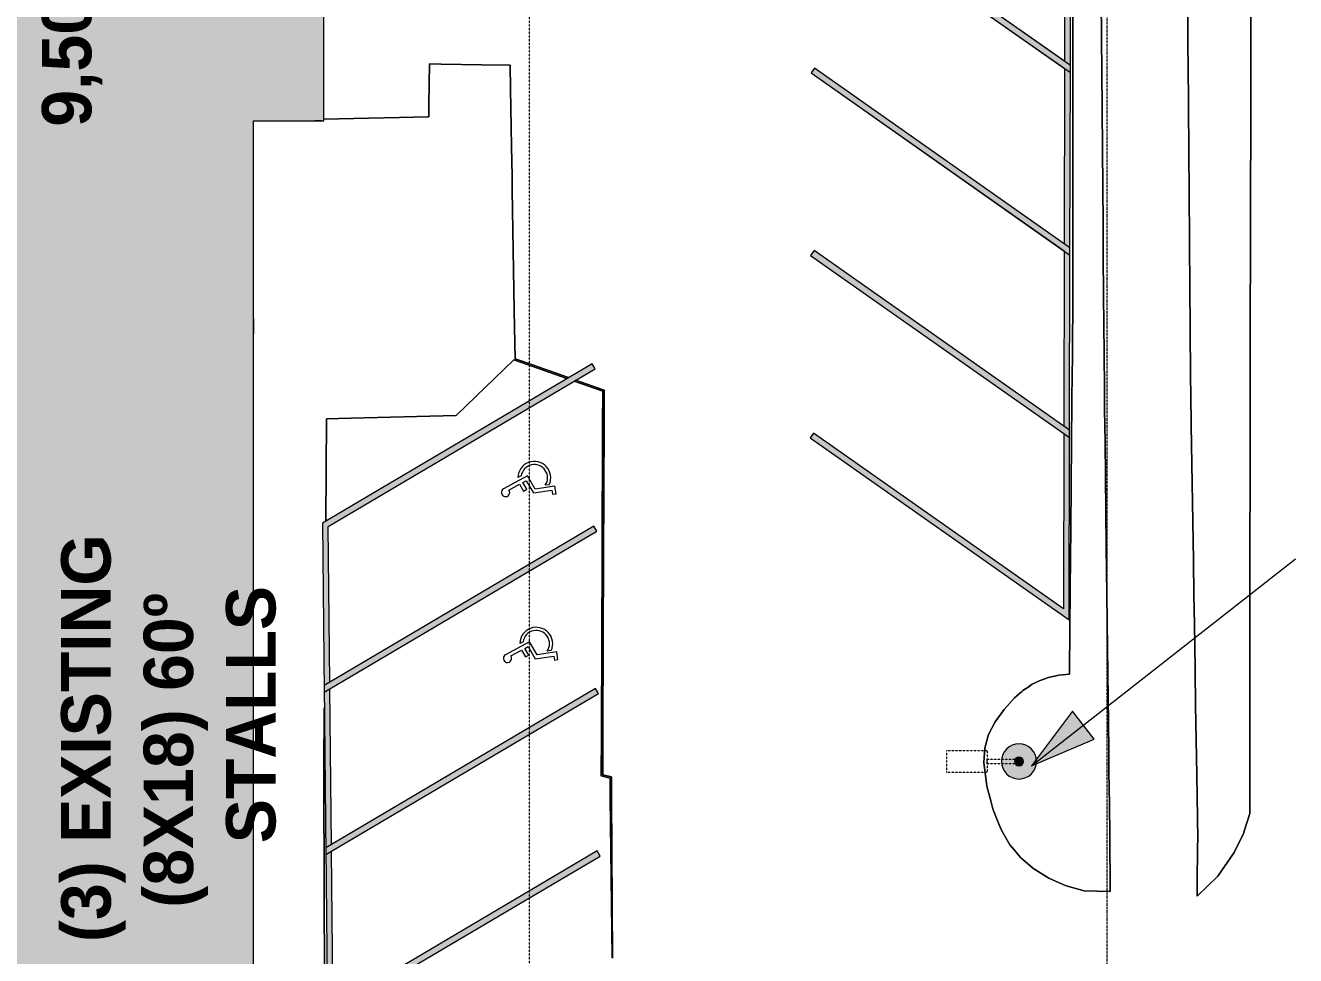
# Model space of a CAD drawing. Header units: inches. Extents: x -5728 to 634, y 9881 to 15115.
# Drawn here: x -1273 to -406, y 10639 to 11274 of the extents above; entities that cross this region are included whole.
import ezdxf

# ---------------------------------------------------------------- set-up
doc = ezdxf.new("R2010")
doc.units = ezdxf.units.IN
doc.header["$MEASUREMENT"] = 0
for name, pattern in [('Aligning Line 1_8_', [0.25, 0.125, -0.125]), ('Dash_2_', [0.25, 0.125, -0.125]), ('Double Dash 3_8_', [1, 0.375, -0.125, 0.125, -0.125, 0.125, -0.125])]:
    doc.linetypes.add(name, pattern=pattern)
for name, color, linetype, lineweight in [('A-DETL-THIN', 151, 'Continuous', 9), ('A-ROOF', 132, 'Continuous', 9), ('C-PRKG', 3, 'Continuous', 9), ('C-PRKG-IDEN', 70, 'Continuous', 9), ('C-PROP-LINE', 91, 'Double Dash 3_8_', 9), ('C-TOPO', 7, 'Continuous', 9), ('E-LITE-EQPM', 33, 'Continuous', 9), ('E-LITE-EQPM-HDLN', 30, 'Dash_2_', 9), ('G-ANNO-SYMB', 111, 'Aligning Line 1_8_', 9), ('G-ANNO-TEXT', 231, 'Continuous', 9)]:
    doc.layers.add(name, color=color, linetype=linetype, lineweight=lineweight)
doc.styles.add('Century Gothic_B', font='GOTHICB.TTF', dxfattribs={"height": 33.75})

# ---------------------------------------------------------------- blocks, each defined once
blk = doc.blocks.new('Walls 1 - Walls 1-1277454-SITE PLAN')
at = {"layer": 'A-ROOF'}
blk.add_hatch(color=254, dxfattribs=at).paths.add_polyline_path([(-1117.08, 10379.19), (-1116.97, 11208.39), (-1068.99, 11208.39), (-1068.97, 11352.98), (-1116.97, 11352.99), (-1116.85, 12482.19), (-2175.13, 12482.3), (-2175.16, 12169.88), (-1957.97, 12169.02), (-1956.83, 11915.82), (-1585.45, 11918.84), (-1585.45, 11774.15), (-1577.83, 11774.15), (-1577.83, 10643.01), (-1938.58, 10642.37), (-1938.58, 10381.41), (-1197.06, 10379.4)], flags=0)
for p, q in [((-1068.99, 11208.38), (-1068.97, 11352.98)), ((-1117.08, 10379.19), (-1116.99, 11208.39)), ((-1116.99, 11208.39), (-1068.99, 11208.38))]:
    blk.add_line(p, q, dxfattribs=at)
blk = doc.blocks.new('321723 - Pavement Markings - Parking - Angled - EXISTING _8_5X18_ 55º-1524277-SITE PLAN')
at = {"layer": 'C-PRKG'}
h = blk.add_hatch(color=254, dxfattribs=at)
h.paths.add_polyline_path([(0, 0), (124.63, 0.16), (127.32, 4), (7.68, 4), (127.17, 174.64), (123.89, 176.94), (0.64, 0.92)], flags=0)
h.paths.add_polyline_path([(132.2, 4), (251.69, 174.64), (248.41, 176.94), (157.78, 42.06)], flags=0)
h.paths.add_polyline_path([(129.4, 0), (132.2, 4), (128.36, 2), (129.4, 0.01)], flags=0)
h = blk.add_hatch(color=254, dxfattribs=at)
h.paths.add_polyline_path([(124.52, 0), (124.81, 0.15), (129.4, 0.01), (128.36, 2), (132.2, 4), (248.23, 176.68), (125.34, 1.17)], flags=0)
h.paths.add_polyline_path([(129.4, 0), (249.15, 0.16), (251.84, 4), (132.2, 4), (129.41, 0.01)], flags=0)
h.paths.add_polyline_path([(256.72, 4), (376.21, 174.64), (372.93, 176.94), (314.44, 89.89)], flags=0)
h.paths.add_polyline_path([(252.88, 2), (253.93, 0.01), (256.72, 4)], flags=0)
h = blk.add_hatch(color=254, dxfattribs=at)
h.paths.add_polyline_path([(249.04, 0), (253.92, 0.01), (252.88, 2), (256.72, 4), (372.75, 176.68), (250.03, 1.42)], flags=0)
h.paths.add_polyline_path([(253.92, 0), (373.67, 0.16), (376.36, 4), (256.72, 4), (253.93, 0.01)], flags=0)
h.paths.add_polyline_path([(381.24, 4), (500.73, 174.64), (497.45, 176.94), (402.36, 35.42)], flags=0)
h.paths.add_polyline_path([(377.4, 2), (378.45, 0.01), (381.24, 4)], flags=0)
h = blk.add_hatch(color=254, dxfattribs=at)
h.paths.add_polyline_path([(373.56, 0), (378.43, 0.01), (377.4, 2), (381.24, 4), (493.59, 171.42), (374.73, 1.68)], flags=0)
h.paths.add_polyline_path([(378.44, 0), (498.19, 0.16), (500.88, 4), (381.24, 4), (378.45, 0.01)], flags=0)
h.paths.add_polyline_path([(505.76, 4), (625.17, 174.7), (621.97, 176.94), (512.8, 14.48)], flags=0)
h.paths.add_polyline_path([(502.96, 0), (505.76, 4), (501.95, 1.94), (502.95, 0.01)], flags=0)
h = blk.add_hatch(color=254, dxfattribs=at)
h.paths.add_polyline_path([(498.08, 0), (498.37, 0.15), (502.95, 0.01), (501.92, 2), (505.76, 4), (621.97, 176.94), (499.43, 1.93)], flags=0)
h.paths.add_polyline_path([(502.96, 0), (622.7, 0.16), (625.4, 4), (505.76, 4), (502.97, 0.01)], flags=0)
h.paths.add_polyline_path([(630.28, 4), (749.76, 174.64), (746.49, 176.94), (648.5, 31.12)], flags=0)
h.paths.add_polyline_path([(626.44, 2), (627.49, 0.01), (630.28, 4), (626.8, 2.19)], flags=0)
h = blk.add_hatch(color=254, dxfattribs=at)
h.paths.add_polyline_path([(622.6, 0), (627.47, 0.01), (626.44, 2), (630.28, 4), (746.49, 176.94), (624.12, 2.18)], flags=0)
h.paths.add_polyline_path([(627.48, 0), (747.22, 0.16), (749.75, 4), (630.28, 4), (627.49, 0.01)], flags=0)
h.paths.add_polyline_path([(754.8, 4), (874.28, 174.64), (871.01, 176.94), (764.24, 18.05)], flags=0)
h.paths.add_polyline_path([(750.96, 2), (752, 0.01), (754.8, 4), (751.81, 2.44)], flags=0)
h = blk.add_hatch(color=254, dxfattribs=at)
h.paths.add_polyline_path([(747.11, 0), (751.99, 0.01), (750.96, 2), (754.8, 4), (870.83, 176.68), (748.47, 1.93)], flags=0)
h.paths.add_polyline_path([(752, 0), (871.74, 0.16), (874.43, 4), (754.8, 4), (752, 0.01)], flags=0)
h.paths.add_polyline_path([(879.32, 4), (998.8, 174.64), (995.53, 176.94), (880.24, 5.37)], flags=0)
h.paths.add_polyline_path([(876.52, 0), (879.32, 4), (875.48, 2), (876.51, 0.01)], flags=0)
h = blk.add_hatch(color=254, dxfattribs=at)
h.paths.add_polyline_path([(871.63, 0), (871.92, 0.15), (876.51, 0.01), (875.48, 2), (879.32, 4), (991.38, 171.02), (873.52, 2.69)], flags=0)
h.paths.add_polyline_path([(876.52, 0), (1001.04, 0), (1123.32, 174.64), (1120.04, 176.94), (998.95, 4), (879.32, 4), (876.52, 0.01)], flags=0)
for p, q in [((123.89, 176.94), (0, 0)), ((7.68, 4), (127.17, 174.64)), ((127.17, 174.64), (123.89, 176.94)), ((248.41, 176.94), (124.52, 0)), ((248.41, 176.94), (127.32, 4)), ((129.4, 0), (251.69, 174.64)), ((132.2, 4), (251.69, 174.64)), ((251.69, 174.64), (248.41, 176.94)), ((251.69, 174.64), (248.41, 176.94)), ((372.93, 176.94), (249.04, 0)), ((372.93, 176.94), (251.84, 4)), ((253.92, 0), (376.21, 174.64)), ((256.72, 4), (376.21, 174.64)), ((376.21, 174.64), (372.93, 176.94)), ((376.21, 174.64), (372.93, 176.94)), ((497.45, 176.94), (373.56, 0)), ((497.45, 176.94), (376.36, 4)), ((378.44, 0), (500.73, 174.64)), ((381.24, 4), (500.73, 174.64)), ((500.73, 174.64), (497.45, 176.94)), ((500.73, 174.64), (497.45, 176.94)), ((621.97, 176.94), (498.08, 0)), ((621.97, 176.94), (500.88, 4)), ((502.96, 0), (625.25, 174.64)), ((505.76, 4), (625.25, 174.64)), ((625.25, 174.64), (621.97, 176.94)), ((625.25, 174.64), (621.97, 176.94)), ((746.49, 176.94), (622.6, 0)), ((746.49, 176.94), (625.4, 4)), ((627.48, 0), (749.76, 174.64)), ((630.28, 4), (749.76, 174.64)), ((749.76, 174.64), (746.49, 176.94)), ((749.76, 174.64), (746.49, 176.94)), ((871.01, 176.94), (747.11, 0)), ((871.01, 176.94), (749.91, 4)), ((752, 0), (874.28, 174.64)), ((754.8, 4), (874.28, 174.64)), ((874.28, 174.64), (871.01, 176.94)), ((874.28, 174.64), (871.01, 176.94)), ((995.53, 176.94), (871.63, 0)), ((995.53, 176.94), (874.43, 4)), ((876.52, 0), (998.8, 174.64)), ((879.32, 4), (998.8, 174.64)), ((998.8, 174.64), (995.53, 176.94)), ((998.8, 174.64), (995.53, 176.94)), ((1120.04, 176.94), (998.95, 4)), ((1001.04, 0), (1123.32, 174.64)), ((1123.32, 174.64), (1120.04, 176.94)), ((127.32, 4), (7.68, 4)), ((251.84, 4), (132.2, 4)), ((376.36, 4), (256.72, 4)), ((500.88, 4), (381.24, 4)), ((625.4, 4), (505.76, 4)), ((749.91, 4), (630.28, 4)), ((874.43, 4), (754.8, 4)), ((998.95, 4), (879.32, 4)), ((0, 0), (129.4, 0)), ((124.52, 0), (253.92, 0)), ((249.04, 0), (378.44, 0)), ((373.56, 0), (502.96, 0)), ((498.08, 0), (627.48, 0)), ((622.6, 0), (752, 0)), ((747.11, 0), (876.52, 0)), ((871.63, 0), (1001.04, 0))]:
    blk.add_line(p, q, dxfattribs=at)
blk = doc.blocks.new('321723 - Pavement Markings - Parking - Angled - EXISTING _8X18_ 60º-1525067-SITE PLAN')
at = {"layer": 'C-PRKG'}
h = blk.add_hatch(color=254, dxfattribs=at)
h.paths.add_polyline_path([(0, 0), (108, -187.06), (111.46, -185.06), (6.93, -4), (113.13, -3.95), (110.85, 0), (5.46, 0)], flags=0)
h.paths.add_polyline_path([(114.32, -2), (117.78, -4), (115.44, -0.05)], flags=0)
h.paths.add_polyline_path([(117.78, -4), (218.85, -187.06), (222.32, -185.06), (136.5, -36.43)], flags=0)
h = blk.add_hatch(color=254, dxfattribs=at)
h.paths.add_polyline_path([(110.85, 0), (218.85, -187.06), (117.78, -4), (114.32, -2), (115.47, 0), (113.2, 0)], flags=0)
h.paths.add_polyline_path([(115.47, 0), (117.78, -4), (223.98, -3.95), (221.7, 0), (159.09, 0)], flags=0)
h.paths.add_polyline_path([(225.17, -2), (228.63, -4), (226.29, -0.05), (225.64, -1.17)], flags=0)
h.paths.add_polyline_path([(228.63, -4), (329.7, -187.06), (333.17, -185.06), (257.34, -53.72)], flags=0)
h = blk.add_hatch(color=254, dxfattribs=at)
h.paths.add_polyline_path([(221.7, 0), (329.7, -187.06), (228.63, -4), (225.17, -2), (226.32, 0), (224.05, 0)], flags=0)
h.paths.add_polyline_path([(226.32, 0), (228.63, -4), (334.86, -4), (440.55, -187.06), (444.02, -185.06), (337.17, 0), (238.01, 0)], flags=0)
for p, q in [((0, 0), (108, -187.06)), ((115.47, 0), (0, 0)), ((110.85, 0), (218.85, -187.06)), ((226.32, 0), (110.85, 0)), ((222.32, -185.06), (115.47, 0)), ((221.7, 0), (329.7, -187.06)), ((337.17, 0), (221.7, 0)), ((333.17, -185.06), (226.32, 0)), ((444.02, -185.06), (337.17, 0)), ((111.46, -185.06), (6.93, -4)), ((6.93, -4), (113.16, -4)), ((113.16, -4), (218.85, -187.06)), ((222.32, -185.06), (117.78, -4)), ((117.78, -4), (224.01, -4)), ((224.01, -4), (329.7, -187.06)), ((333.17, -185.06), (228.63, -4)), ((228.63, -4), (334.86, -4)), ((334.86, -4), (440.55, -187.06)), ((108, -187.06), (111.46, -185.06)), ((218.85, -187.06), (222.32, -185.06)), ((218.85, -187.06), (222.32, -185.06)), ((329.7, -187.06), (333.17, -185.06)), ((329.7, -187.06), (333.17, -185.06)), ((440.55, -187.06), (444.02, -185.06))]:
    blk.add_line(p, q, dxfattribs=at)
blk = doc.blocks.new('265613 - Lighting Poles and Standards - Parking Lot - Generic - 265613 - Lighting Poles and Standards - Parking Lot - Generic-V10-SITE PLAN')
at = {"layer": 'E-LITE-EQPM'}
h = blk.add_hatch(color=256, dxfattribs=at)
h.paths.add_polyline_path([(-12.05, -32.44), (-11.82, -34.78), (-11.13, -37.03), (-10.03, -39.11), (-8.53, -40.92), (-6.71, -42.42), (-4.64, -43.53), (-2.36, -44.21), (-0.05, -44.44), (2.29, -44.21), (4.54, -43.53), (6.62, -42.42), (8.44, -40.92), (9.93, -39.11), (11.04, -37.03), (11.72, -34.78), (11.95, -32.44), (11.72, -30.1), (11.04, -27.85), (9.93, -25.77), (8.44, -23.95), (6.5, -22.4), (4.54, -21.35), (2.29, -20.67), (-0.05, -20.44), (-2.39, -20.67), (-4.82, -21.45), (-6.71, -22.46), (-8.53, -23.95), (-10.03, -25.77), (-11.31, -28.43), (-11.84, -30.28), (-11.92, -31.14)], flags=0)
h.paths.add_polyline_path([(-3.05, -32.44), (-2.95, -31.66), (-2.65, -30.94), (-2.17, -30.32), (-1.55, -29.84), (-0.82, -29.54), (-0.05, -29.44), (0.78, -29.56), (1.45, -29.84), (2.07, -30.32), (2.55, -30.94), (2.85, -31.66), (2.95, -32.44), (2.85, -33.22), (2.55, -33.94), (1.79, -34.78), (1.45, -35.04), (0.73, -35.34), (-0.05, -35.44), (-0.82, -35.34), (-1.88, -34.78), (-2.17, -34.56), (-2.65, -33.94), (-2.95, -33.22)], flags=0)
blk.add_hatch(color=256, dxfattribs=at).paths.add_polyline_path([(-3.05, -32.44), (-2.95, -33.22), (-2.65, -33.94), (-1.88, -34.78), (-1.55, -35.04), (-0.82, -35.34), (-0.05, -35.44), (0.73, -35.34), (1.79, -34.78), (2.07, -34.56), (2.55, -33.94), (2.85, -33.22), (2.95, -32.44), (2.85, -31.66), (2.55, -30.94), (2.07, -30.32), (1.45, -29.84), (0.73, -29.54), (-0.05, -29.44), (-0.82, -29.54), (-1.55, -29.84), (-2.17, -30.32), (-2.67, -30.99), (-2.95, -31.66)], flags=0)
blk.add_line((-1.68, -10.73), (1.57, -10.73), dxfattribs=at)
for radius, start, end in [(12, 360, 180), (12, 180, 360), (3, 360, 180), (3, 180, 360)]:
    blk.add_arc((-0.05, -32.44), radius, start, end, dxfattribs=at)
at = {"layer": 'E-LITE-EQPM-HDLN'}
for p, q in [((-7.54, -10.73), (-7.54, 16.9)), ((-7.54, 16.9), (7.45, 16.9)), ((7.45, 16.9), (7.45, -10.73)), ((7.45, -10.73), (-7.54, -10.73)), ((-1.54, -10.73), (-1.54, -29.84)), ((1.45, -10.73), (1.45, -29.84))]:
    blk.add_line(p, q, dxfattribs=at)
blk = doc.blocks.new('Family - ___-1416994-SITE PLAN')
at = {"layer": 'C-PROP-LINE'}
blk.add_line((-534.63, 10205.35), (-534.07, 14245.71), dxfattribs=at)

msp = doc.modelspace()

# ---------------------------------------------------------------- hatches: boundary and pattern name
at = {"layer": 'G-ANNO-TEXT'}
msp.add_hatch(color=256, dxfattribs=at).paths.add_polyline_path([(-586.21, 10768.14), (-543.36, 10786.41), (-558.24, 10805.39)], flags=0)

# ---------------------------------------------------------------- linework, layer by layer
at = {"layer": 'A-DETL-THIN'}
for p, q in [((-930.02, 10966.03), (-946.35, 10957.2)), ((-934.35, 10966.1), (-936.58, 10964.96)), ((-924.74, 10957.1), (-930.02, 10966.03)), ((-942.71, 10956.36), (-935.45, 10960.31)), ((-935.45, 10960.31), (-932.69, 10955.64)), ((-933.26, 10961.49), (-930.94, 10962.71)), ((-930.55, 10956.91), (-933.26, 10961.49)), ((-932.69, 10955.64), (-930.55, 10956.91)), ((-930.94, 10962.71), (-926.03, 10954.4)), ((-926.03, 10954.4), (-913.44, 10956.24)), ((-911.33, 10959.06), (-924.74, 10957.1)), ((-915.23, 10960.02), (-917.9, 10959.62)), ((-913.44, 10956.24), (-913.04, 10953.48)), ((-910.58, 10953.84), (-911.33, 10959.06)), ((-913.04, 10953.48), (-910.58, 10953.84)), ((-928.69, 10852.85), (-945.02, 10844.02)), ((-933.02, 10852.91), (-935.25, 10851.78)), ((-923.41, 10843.91), (-928.69, 10852.85)), ((-941.38, 10843.17), (-934.12, 10847.12)), ((-934.12, 10847.12), (-931.36, 10842.46)), ((-931.93, 10848.31), (-929.61, 10849.52)), ((-929.22, 10843.73), (-931.93, 10848.31)), ((-931.36, 10842.46), (-929.22, 10843.73)), ((-929.61, 10849.52), (-924.7, 10841.21)), ((-924.7, 10841.21), (-912.11, 10843.05)), ((-910, 10845.87), (-923.41, 10843.91)), ((-913.9, 10846.83), (-916.57, 10846.44)), ((-912.11, 10843.05), (-911.71, 10840.29)), ((-909.25, 10840.65), (-910, 10845.87)), ((-911.71, 10840.29), (-909.25, 10840.65))]:
    msp.add_line(p, q, dxfattribs=at)
for centre, radius, start, end in [((-925.39, 10964.73), 11.19, 335.12978, 178.77975), ((-925.39, 10964.73), 9.06, 325.71153, 171.29182), ((-945.01, 10954.72), 2.82, 118.38911, 35.36296), ((-924.06, 10851.54), 11.19, 335.12978, 178.77975), ((-924.06, 10851.54), 9.06, 325.71153, 171.29182), ((-943.68, 10841.54), 2.82, 118.38911, 35.36296)]:
    msp.add_arc(centre, radius, start, end, dxfattribs=at)
at = {"layer": 'C-TOPO'}
for p, q in [((-558.07, 11305.01), (-558.05, 11266.42)), ((-558.05, 11266.42), (-558.07, 11305.01)), ((-436.5, 11266.93), (-436.41, 11307.6)), ((-436.41, 11307.6), (-436.5, 11266.93)), ((-538.38, 11264.13), (-538.65, 11296.63)), ((-538.65, 11296.63), (-538.38, 11264.13)), ((-479.67, 11288.49), (-479.53, 11271.12)), ((-479.53, 11271.12), (-479.67, 11288.49)), ((-558.05, 11266.42), (-558.03, 11240.81)), ((-558.03, 11240.81), (-558.05, 11266.42)), ((-479.53, 11271.12), (-479.42, 11257.24)), ((-479.42, 11257.24), (-479.53, 11271.12)), ((-436.53, 11252.99), (-436.5, 11266.93)), ((-436.5, 11266.93), (-436.53, 11252.99)), ((-538.21, 11242.64), (-538.38, 11264.13)), ((-538.38, 11264.13), (-538.21, 11242.64)), ((-479.42, 11257.24), (-479.34, 11248.07)), ((-479.34, 11248.07), (-479.42, 11257.24)), ((-436.54, 11248.77), (-436.53, 11252.02)), ((-436.53, 11252.02), (-436.54, 11248.77)), ((-436.53, 11252.57), (-436.53, 11252.99)), ((-436.53, 11252.99), (-436.53, 11252.57)), ((-436.53, 11252.24), (-436.53, 11252.57)), ((-436.53, 11252.57), (-436.53, 11252.24)), ((-436.53, 11252.02), (-436.53, 11252.24)), ((-436.53, 11252.24), (-436.53, 11252.02)), ((-997, 11247.18), (-997.27, 11219.62)), ((-997.27, 11219.62), (-997, 11247.18)), ((-988.96, 11247.07), (-997, 11247.18)), ((-997, 11247.18), (-988.96, 11247.07)), ((-961.36, 11246.66), (-988.96, 11247.07)), ((-988.96, 11247.07), (-961.36, 11246.66)), ((-941.86, 11246.37), (-961.36, 11246.66)), ((-961.36, 11246.66), (-941.86, 11246.37)), ((-941.59, 11230.28), (-941.86, 11246.37)), ((-941.86, 11246.37), (-941.59, 11230.28)), ((-558.03, 11240.81), (-557.99, 11174.96)), ((-557.99, 11174.96), (-558.03, 11240.81)), ((-537.56, 11162.94), (-538.21, 11242.64)), ((-538.21, 11242.64), (-537.56, 11162.94)), ((-479.34, 11248.07), (-478.36, 11128.14)), ((-478.36, 11128.14), (-479.34, 11248.07)), ((-436.56, 11239.26), (-436.54, 11248.77)), ((-436.54, 11248.77), (-436.56, 11239.26)), ((-436.8, 11123.46), (-436.56, 11239.26)), ((-436.56, 11239.26), (-436.8, 11123.46)), ((-940.94, 11190.87), (-941.59, 11230.28)), ((-941.59, 11230.28), (-940.94, 11190.87)), ((-997.27, 11219.62), (-997.33, 11212.76)), ((-997.33, 11212.76), (-997.27, 11219.62)), ((-1074.63, 11208.38), (-1075.24, 11208.38)), ((-1070.35, 11208.38), (-1074.63, 11208.38)), ((-1068.74, 11209.51), (-1068.99, 11209.51)), ((-1068.99, 11209.51), (-1068.74, 11209.51)), ((-1038.24, 11210.23), (-1068.74, 11209.51)), ((-1068.74, 11209.51), (-1038.24, 11210.23)), ((-1017.32, 11210.73), (-1038.24, 11210.23)), ((-1038.24, 11210.23), (-1017.32, 11210.73)), ((-998.36, 11211.18), (-1017.32, 11210.73)), ((-1017.32, 11210.73), (-998.36, 11211.18)), ((-997.35, 11211.2), (-998.36, 11211.18)), ((-998.36, 11211.18), (-997.35, 11211.2)), ((-997.33, 11212.76), (-997.35, 11211.2)), ((-997.35, 11211.2), (-997.33, 11212.76)), ((-940.6, 11170.5), (-940.94, 11190.87)), ((-940.94, 11190.87), (-940.6, 11170.5)), ((-557.99, 11174.96), (-557.98, 11155.25)), ((-557.98, 11155.25), (-557.99, 11174.96)), ((-940.45, 11161.08), (-940.6, 11170.5)), ((-940.6, 11170.5), (-940.45, 11161.08)), ((-537.36, 11138.93), (-537.56, 11162.94)), ((-537.56, 11162.94), (-537.36, 11138.93)), ((-939.09, 11079.2), (-940.45, 11161.08)), ((-940.45, 11161.08), (-939.09, 11079.2)), ((-557.98, 11155.25), (-557.97, 11127.92)), ((-557.97, 11127.92), (-557.98, 11155.25)), ((-537.22, 11121.52), (-537.36, 11138.93)), ((-537.36, 11138.93), (-537.22, 11121.52)), ((-557.97, 11127.92), (-557.96, 11117.16)), ((-557.96, 11117.16), (-557.97, 11127.92)), ((-478.36, 11128.14), (-478.34, 11124.94)), ((-478.34, 11124.94), (-478.36, 11128.14)), ((-537.16, 11114.7), (-537.22, 11121.52)), ((-537.22, 11121.52), (-537.16, 11114.7)), ((-478.34, 11124.94), (-478.09, 11094.44)), ((-478.09, 11094.44), (-478.34, 11124.94)), ((-436.91, 11070.17), (-436.8, 11123.46)), ((-436.8, 11123.46), (-436.91, 11070.17)), ((-557.96, 11117.16), (-557.94, 11082.94)), ((-557.94, 11082.94), (-557.96, 11117.16)), ((-536.78, 11067.44), (-537.16, 11114.7)), ((-537.16, 11114.7), (-536.78, 11067.44)), ((-478.09, 11094.44), (-477.87, 11067.84)), ((-477.87, 11067.84), (-478.09, 11094.44)), ((-938.9, 11067.65), (-939.09, 11079.2)), ((-939.09, 11079.2), (-938.9, 11067.65)), ((-557.98, 11078.42), (-558.15, 11060.59)), ((-558.15, 11060.59), (-557.98, 11078.42)), ((-557.94, 11082.94), (-557.98, 11078.42)), ((-557.98, 11078.42), (-557.94, 11082.94)), ((-1117, 11073.51), (-1117, 11063)), ((-938.54, 11046.02), (-938.9, 11067.65)), ((-938.9, 11067.65), (-938.54, 11046.02)), ((-536.72, 11060.52), (-536.78, 11067.44)), ((-536.78, 11067.44), (-536.72, 11060.52)), ((-477.87, 11067.84), (-477.58, 11032.99)), ((-477.58, 11032.99), (-477.87, 11067.84)), ((-436.92, 11065.11), (-436.91, 11070.17)), ((-436.91, 11070.17), (-436.92, 11065.11)), ((-558.15, 11060.59), (-558.17, 11057.67)), ((-558.17, 11057.67), (-558.15, 11060.59)), ((-536.7, 11058.51), (-536.72, 11060.52)), ((-536.72, 11060.52), (-536.7, 11058.51)), ((-536.67, 11053.9), (-536.7, 11058.51)), ((-536.7, 11058.51), (-536.67, 11053.9)), ((-437.01, 11022.43), (-436.92, 11065.11)), ((-436.92, 11065.11), (-437.01, 11022.43)), ((-558.17, 11057.67), (-558.3, 11043.56)), ((-558.3, 11043.56), (-558.17, 11057.67)), ((-536.4, 11021.15), (-536.67, 11053.9)), ((-536.67, 11053.9), (-536.4, 11021.15)), ((-952.45, 11032.54), (-939.34, 11045.24)), ((-939.34, 11045.24), (-952.45, 11032.54)), ((-939.34, 11045.24), (-934.85, 11043.66)), ((-934.85, 11043.66), (-939.34, 11045.24)), ((-934.44, 11044.58), (-938.54, 11046.02)), ((-938.54, 11046.02), (-934.44, 11044.58)), ((-934.85, 11043.66), (-903.12, 11032.5)), ((-903.12, 11032.5), (-934.85, 11043.66)), ((-901.99, 11033.17), (-934.44, 11044.58)), ((-934.44, 11044.58), (-901.99, 11033.17)), ((-558.3, 11043.56), (-558.35, 11038.47)), ((-558.35, 11038.47), (-558.3, 11043.56)), ((-964.99, 11020.38), (-952.45, 11032.54)), ((-952.45, 11032.54), (-964.99, 11020.38)), ((-558.35, 11038.47), (-558.79, 10991.13)), ((-558.79, 10991.13), (-558.35, 11038.47)), ((-477.58, 11032.99), (-477.5, 11022.12)), ((-477.5, 11022.12), (-477.58, 11032.99)), ((-898.19, 11030.77), (-878.74, 11023.94)), ((-878.74, 11023.94), (-898.19, 11030.77)), ((-877.74, 11024.64), (-897.06, 11031.44)), ((-897.06, 11031.44), (-877.74, 11024.64)), ((-878.74, 11023.94), (-878.82, 11001.21)), ((-878.82, 11001.21), (-878.74, 11023.94)), ((-877.82, 11001.08), (-877.74, 11024.64)), ((-877.74, 11024.64), (-877.82, 11001.08)), ((-978.63, 11007.16), (-965.19, 11020.18)), ((-978.63, 11007.16), (-965.19, 11020.18)), ((-965.19, 11020.18), (-965.16, 11020.22)), ((-965.16, 11020.22), (-965.19, 11020.18)), ((-965.16, 11020.22), (-964.99, 11020.38)), ((-964.99, 11020.38), (-965.16, 11020.22)), ((-536.28, 11011.41), (-536.4, 11021.15)), ((-536.4, 11021.15), (-536.28, 11011.41)), ((-477.5, 11022.12), (-477.16, 11000.48)), ((-477.16, 11000.48), (-477.5, 11022.12)), ((-437.02, 11012.73), (-437.01, 11022.43)), ((-437.01, 11022.43), (-437.02, 11012.73)), ((-1050.39, 11005.39), (-978.63, 11007.16)), ((-978.63, 11007.16), (-1050.39, 11005.39)), ((-536.02, 10989.34), (-536.28, 11011.41)), ((-536.28, 11011.41), (-536.02, 10989.34)), ((-437.16, 10873.35), (-437.02, 11009.39)), ((-437.02, 11009.39), (-437.16, 10873.35)), ((-437.02, 11011.37), (-437.02, 11012.73)), ((-437.02, 11012.73), (-437.02, 11011.37)), ((-437.02, 11009.39), (-437.02, 11011.37)), ((-437.02, 11011.37), (-437.02, 11009.39)), ((-1067.71, 10935.22), (-1067.19, 11004.97)), ((-1067.19, 11004.97), (-1067.71, 10935.22)), ((-1067.19, 11004.97), (-1050.39, 11005.39)), ((-1050.39, 11005.39), (-1067.19, 11004.97)), ((-878.82, 11001.21), (-879.15, 10910.29)), ((-879.15, 10910.29), (-878.82, 11001.21)), ((-878.15, 10910.7), (-877.82, 11001.08)), ((-877.82, 11001.08), (-878.15, 10910.7)), ((-477.16, 11000.48), (-475.73, 10908.6)), ((-475.73, 10908.6), (-477.16, 11000.48)), ((-558.81, 10989.04), (-559.35, 10930.31)), ((-559.35, 10930.31), (-558.81, 10989.04)), ((-558.79, 10991.13), (-558.81, 10989.04)), ((-558.81, 10989.04), (-558.79, 10991.13)), ((-535.74, 10965.91), (-536.02, 10989.34)), ((-536.02, 10989.34), (-535.74, 10965.91)), ((-535.16, 10917.53), (-535.74, 10965.91)), ((-535.74, 10965.91), (-535.16, 10917.53)), ((-559.35, 10930.31), (-559.54, 10909.53)), ((-559.54, 10909.53), (-559.35, 10930.31)), ((-534.77, 10885.33), (-535.16, 10917.53)), ((-535.16, 10917.53), (-534.77, 10885.33)), ((-879.15, 10910.29), (-879.34, 10856.17)), ((-879.34, 10856.17), (-879.15, 10910.29)), ((-878.35, 10855.62), (-878.15, 10910.7)), ((-878.15, 10910.7), (-878.35, 10855.62)), ((-559.54, 10909.53), (-559.73, 10889.21)), ((-559.73, 10889.21), (-559.54, 10909.53)), ((-475.73, 10908.6), (-475.35, 10884.23)), ((-475.35, 10884.23), (-475.73, 10908.6)), ((-559.75, 10887.33), (-559.97, 10862.83)), ((-559.97, 10862.83), (-559.75, 10887.33)), ((-559.73, 10889.21), (-559.75, 10887.33)), ((-559.75, 10887.33), (-559.73, 10889.21)), ((-534.55, 10866.77), (-534.77, 10885.33)), ((-534.77, 10885.33), (-534.55, 10866.77)), ((-475.35, 10884.23), (-475.22, 10876.07)), ((-475.22, 10876.07), (-475.35, 10884.23)), ((-475.22, 10876.07), (-474.83, 10851.13)), ((-474.83, 10851.13), (-475.22, 10876.07)), ((-437.18, 10857.7), (-437.16, 10873.35)), ((-437.16, 10873.35), (-437.18, 10857.7)), ((-559.97, 10862.83), (-560.27, 10830.69)), ((-560.27, 10830.69), (-559.97, 10862.83)), ((-534.12, 10830.86), (-534.55, 10866.77)), ((-534.55, 10866.77), (-534.12, 10830.86)), ((-879.34, 10856.17), (-879.58, 10789.64)), ((-879.58, 10789.64), (-879.34, 10856.17)), ((-878.58, 10789.85), (-878.35, 10855.62)), ((-878.35, 10855.62), (-878.58, 10789.85)), ((-474.83, 10851.13), (-474.55, 10833.3)), ((-474.55, 10833.3), (-474.83, 10851.13)), ((-437.2, 10841.76), (-437.18, 10857.7)), ((-437.18, 10857.7), (-437.2, 10841.76)), ((-437.2, 10837.97), (-437.2, 10841.76)), ((-437.2, 10841.76), (-437.2, 10837.97)), ((-474.55, 10833.3), (-474.18, 10809.63)), ((-474.18, 10809.63), (-474.55, 10833.3)), ((-437.28, 10763.28), (-437.2, 10835.84)), ((-437.2, 10835.84), (-437.28, 10763.28)), ((-437.2, 10835.84), (-437.2, 10837.97)), ((-437.2, 10837.97), (-437.2, 10835.84)), ((-580.27, 10826.52), (-585.75, 10823.8)), ((-585.75, 10823.8), (-580.27, 10826.52)), ((-574.47, 10828.5), (-580.27, 10826.52)), ((-580.27, 10826.52), (-574.47, 10828.5)), ((-567.43, 10829.99), (-574.47, 10828.5)), ((-574.47, 10828.5), (-567.43, 10829.99)), ((-560.27, 10830.69), (-567.43, 10829.99)), ((-567.43, 10829.99), (-560.27, 10830.69)), ((-533.93, 10815.02), (-534.12, 10830.86)), ((-534.12, 10830.86), (-533.93, 10815.02)), ((-596.18, 10815.91), (-597.73, 10814.54)), ((-597.73, 10814.54), (-596.18, 10815.91)), ((-592.8, 10818.9), (-596.18, 10815.91)), ((-596.18, 10815.91), (-592.8, 10818.9)), ((-592.05, 10819.56), (-592.8, 10818.9)), ((-592.8, 10818.9), (-592.05, 10819.56)), ((-588.52, 10821.94), (-592.05, 10819.56)), ((-592.05, 10819.56), (-588.52, 10821.94)), ((-585.75, 10823.8), (-588.52, 10821.94)), ((-588.52, 10821.94), (-585.75, 10823.8)), ((-1069, 10765.76), (-1068.68, 10807.86)), ((-1068.68, 10807.86), (-1069, 10765.76)), ((-597.73, 10814.54), (-604.76, 10806.73)), ((-604.76, 10806.73), (-597.73, 10814.54)), ((-533.5, 10778.89), (-533.93, 10815.02)), ((-533.93, 10815.02), (-533.5, 10778.89)), ((-474.18, 10809.63), (-473.44, 10762.01)), ((-473.44, 10762.01), (-474.18, 10809.63)), ((-604.76, 10806.73), (-611.01, 10798.28)), ((-611.01, 10798.28), (-604.76, 10806.73)), ((-879.58, 10789.64), (-879.68, 10761.34)), ((-879.68, 10761.34), (-879.58, 10789.64)), ((-878.68, 10762.11), (-878.58, 10789.85)), ((-878.58, 10789.85), (-878.68, 10762.11)), ((-611.01, 10798.28), (-615.55, 10789.58)), ((-615.55, 10789.58), (-611.01, 10798.28)), ((-617.56, 10782.16), (-618.12, 10780.11)), ((-618.12, 10780.11), (-617.56, 10782.16)), ((-615.55, 10789.58), (-617.56, 10782.16)), ((-617.56, 10782.16), (-615.55, 10789.58)), ((-618.41, 10773.96), (-618.59, 10770.31)), ((-618.59, 10770.31), (-618.41, 10773.96)), ((-618.12, 10780.11), (-618.41, 10773.96)), ((-618.41, 10773.96), (-618.12, 10780.11)), ((-533.33, 10764.45), (-533.5, 10778.89)), ((-533.5, 10778.89), (-533.33, 10764.45)), ((-1069.04, 10760.01), (-1069, 10765.76)), ((-1069, 10765.76), (-1069.04, 10760.01)), ((-618.59, 10770.31), (-617.06, 10758.19)), ((-617.06, 10758.19), (-618.59, 10770.31)), ((-533.05, 10741.67), (-533.33, 10764.45)), ((-533.33, 10764.45), (-533.05, 10741.67)), ((-1069.02, 10756.35), (-1069.04, 10760.01)), ((-1069.04, 10760.01), (-1069.02, 10756.35)), ((-1068.4, 10603.36), (-1069.02, 10756.35)), ((-1069.02, 10756.35), (-1068.4, 10603.36)), ((-879.68, 10761.34), (-873.67, 10759.78)), ((-873.67, 10759.78), (-879.68, 10761.34)), ((-872.68, 10760.56), (-878.68, 10762.11)), ((-878.68, 10762.11), (-872.68, 10760.56)), ((-873.67, 10759.78), (-873.53, 10746.54)), ((-873.53, 10746.54), (-873.67, 10759.78)), ((-872.62, 10747.22), (-872.68, 10760.56)), ((-872.68, 10760.56), (-872.62, 10747.22)), ((-617.06, 10758.19), (-616.58, 10754.34)), ((-616.58, 10754.34), (-617.06, 10758.19)), ((-473.44, 10762.01), (-472.76, 10717.96)), ((-472.76, 10717.96), (-473.44, 10762.01)), ((-437.31, 10735.59), (-437.28, 10757.99)), ((-437.28, 10757.99), (-437.31, 10735.59)), ((-437.28, 10762.64), (-437.28, 10763.28)), ((-437.28, 10763.28), (-437.28, 10762.64)), ((-437.28, 10761.95), (-437.28, 10762.64)), ((-437.28, 10762.64), (-437.28, 10761.95)), ((-437.28, 10757.99), (-437.28, 10761.95)), ((-437.28, 10761.95), (-437.28, 10757.99)), ((-873.53, 10746.54), (-872.35, 10637.19)), ((-872.35, 10637.19), (-873.53, 10746.54)), ((-872.16, 10636.94), (-872.62, 10747.22)), ((-872.62, 10747.22), (-872.16, 10636.94)), ((-616.58, 10754.34), (-613.95, 10744.21)), ((-613.95, 10744.21), (-616.58, 10754.34)), ((-613.95, 10744.21), (-612.53, 10738.77)), ((-612.53, 10738.77), (-613.95, 10744.21)), ((-612.53, 10738.77), (-611.86, 10737.09)), ((-611.86, 10737.09), (-612.53, 10738.77)), ((-532.81, 10720.83), (-533.05, 10741.67)), ((-533.05, 10741.67), (-532.81, 10720.83)), ((-611.86, 10737.09), (-608.14, 10727.87)), ((-608.14, 10727.87), (-611.86, 10737.09)), ((-441.07, 10723.65), (-437.31, 10735.59)), ((-437.31, 10735.59), (-441.07, 10723.65)), ((-608.14, 10727.87), (-606.51, 10723.84)), ((-606.51, 10723.84), (-608.14, 10727.87)), ((-606.51, 10723.84), (-600.88, 10714.24)), ((-600.88, 10714.24), (-606.51, 10723.84)), ((-532.49, 10682.44), (-532.81, 10720.83)), ((-532.81, 10720.83), (-532.49, 10682.44)), ((-447.8, 10708.96), (-441.62, 10721.91)), ((-441.62, 10721.91), (-447.8, 10708.96)), ((-441.62, 10721.91), (-441.07, 10723.65)), ((-441.07, 10723.65), (-441.62, 10721.91)), ((-600.88, 10714.24), (-597.79, 10710.53)), ((-597.79, 10710.53), (-600.88, 10714.24)), ((-472.82, 10713.14), (-473.16, 10687.57)), ((-473.16, 10687.57), (-472.82, 10713.14)), ((-472.76, 10717.96), (-472.82, 10713.14)), ((-472.82, 10713.14), (-472.76, 10717.96)), ((-597.79, 10710.53), (-593.75, 10705.69)), ((-593.75, 10705.69), (-597.79, 10710.53)), ((-593.75, 10705.69), (-585.6, 10698.66)), ((-585.6, 10698.66), (-593.75, 10705.69)), ((-459.04, 10692.92), (-447.8, 10708.96)), ((-447.8, 10708.96), (-459.04, 10692.92)), ((-585.6, 10698.66), (-585.32, 10698.42)), ((-585.32, 10698.42), (-585.6, 10698.66)), ((-585.32, 10698.42), (-574.4, 10691.6)), ((-574.4, 10691.6), (-585.32, 10698.42)), ((-574.4, 10691.6), (-567.8, 10688.67)), ((-567.8, 10688.67), (-574.4, 10691.6)), ((-567.8, 10688.67), (-562.63, 10686.38)), ((-562.63, 10686.38), (-567.8, 10688.67)), ((-562.63, 10686.38), (-550.23, 10682.88)), ((-550.23, 10682.88), (-562.63, 10686.38)), ((-473.16, 10687.57), (-473.12, 10679.31)), ((-473.12, 10679.31), (-473.16, 10687.57)), ((-473.12, 10679.31), (-459.04, 10692.92)), ((-459.04, 10692.92), (-473.12, 10679.31)), ((-550.23, 10682.88), (-532.49, 10682.44)), ((-532.49, 10682.44), (-550.23, 10682.88))]:
    msp.add_line(p, q, dxfattribs=at)
at = {"layer": 'G-ANNO-SYMB'}
msp.add_line((-928.96, 12676.11), (-928.96, 10111.57), dxfattribs=at)
at = {"layer": 'G-ANNO-TEXT'}
for p, q in [((-586.21, 10768.14), (-405.98, 10909.42)), ((-558.24, 10805.39), (-586.21, 10768.14)), ((-543.36, 10786.41), (-558.24, 10805.39)), ((-586.21, 10768.14), (-543.36, 10786.41))]:
    msp.add_line(p, q, dxfattribs=at)

# ---------------------------------------------------------------- block references
at = {"layer": 'A-ROOF'}
msp.add_blockref('Walls 1 - Walls 1-1277454-SITE PLAN', (0, 0), dxfattribs=at)
at = {"layer": 'C-PRKG'}
for name, p, rotation in [('321723 - Pavement Markings - Parking - Angled - EXISTING _8_5X18_ 55º-1524277-SITE PLAN', (-560.43, 10867.75), 89.883689338331), ('321723 - Pavement Markings - Parking - Angled - EXISTING _8X18_ 60º-1525067-SITE PLAN', (-1066.52, 10596.73), 90.58509403594148)]:
    msp.add_blockref(name, p, dxfattribs=dict(at, rotation=rotation))
at = {"layer": 'C-PROP-LINE'}
msp.add_blockref('Family - ___-1416994-SITE PLAN', (0, 0), dxfattribs=at)
at = {"layer": 'E-LITE-EQPM', "rotation": 89.99999999999946}
msp.add_blockref('265613 - Lighting Poles and Standards - Parking Lot - Generic - 265613 - Lighting Poles and Standards - Parking Lot - Generic-V10-SITE PLAN', (-627.13, 10771.23), dxfattribs=at)

# ---------------------------------------------------------------- texts
at = {"layer": 'C-PRKG-IDEN', "char_height": 33.75, "attachment_point": 1, "rotation": 90, "style": 'Century Gothic_B'}
for s, insert, width in [('(3) EXISTING', (-1248.22, 10647.9), 340.875), ('(8X18) 60º', (-1191.97, 10671.34), 284.0625), ('STALLS', (-1135.72, 10715.4), 178.3912)]:
    msp.add_mtext(s, dxfattribs=dict(at, insert=insert, width=width))
at = {"layer": 'G-ANNO-TEXT', "color": 147, "lineweight": 20, "insert": (-1261.36, 11204.39), "char_height": 33.75, "width": 520.4025, "attachment_point": 1, "rotation": 90, "style": 'Century Gothic_B'}
msp.add_mtext('9,500SF FOOTPRINT', dxfattribs=at)
msp.add_mtext('9,500SF FOOTPRINT', dxfattribs=at)

doc.saveas('drawing.dxf')
